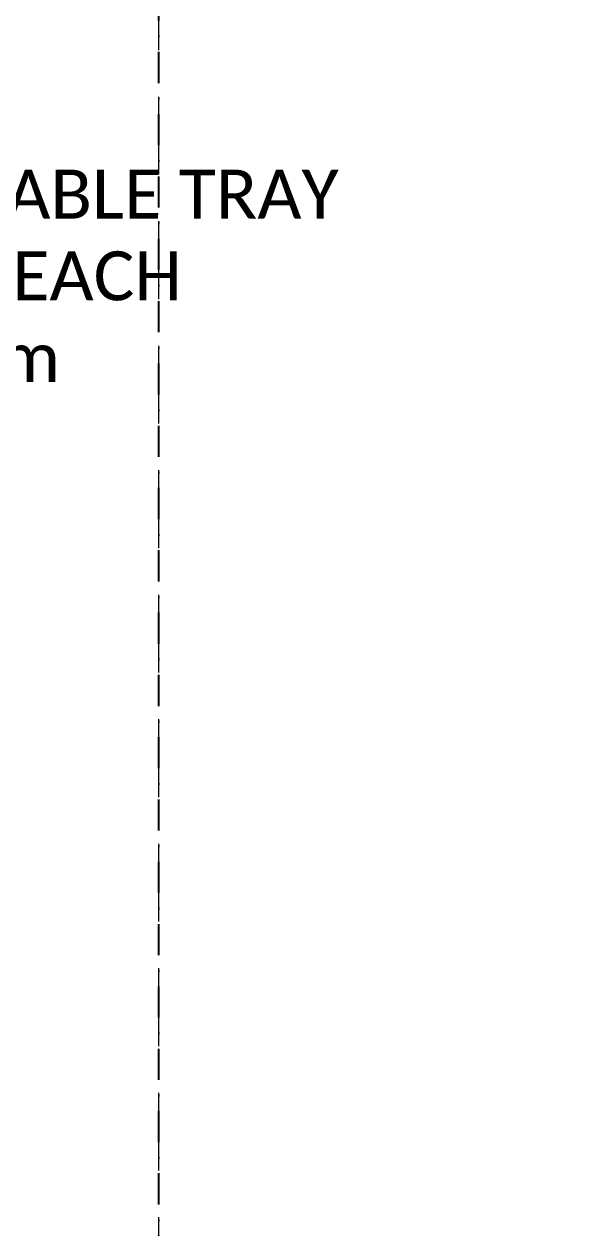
# Model space of a CAD drawing. Header units: millimetres. Extents: x 26027 to 581921, y 7230 to 233891.
# Drawn here: x 480524 to 481675, y 194083 to 196539 of the extents above; entities that cross this region are included whole.
import ezdxf
from ezdxf import colors
from ezdxf.entities.mleader import LeaderData, LeaderLine
from ezdxf.math import Vec2, Vec3

# ---------------------------------------------------------------- set-up
doc = ezdxf.new("R2010")
doc.units = ezdxf.units.MM
doc.header["$LTSCALE"] = 5
doc.linetypes.add('CENTER', pattern=[50.8, 31.75, -6.35, 6.35, -6.35])
doc.linetypes.add('DASHDOT', pattern=[25.4, 12.7, -6.35, 0, -6.35])
doc.layers.add('axes', color=9, linetype='Continuous')
doc.layers.add('E-POWR', color=7, linetype='Continuous', lineweight=9, true_color=0x4e7e3e)
doc.styles.get("Standard").update_dxf_attribs({"font": 'calibri.ttf'})

msp = doc.modelspace()

# ---------------------------------------------------------------- linework, layer by layer
at = {"layer": 'axes', "linetype": 'CENTER', "lineweight": 0}
msp.add_line((480798.8, 120285.6, 0), (480798.8, 230811.1, 0), dxfattribs=at)
at = {"layer": 'axes', "linetype": 'DASHDOT'}
msp.add_line((480798.8, 120285.6, 0), (480798.8, 230811.1, 0), dxfattribs=at)

# ---------------------------------------------------------------- leaders
at = {"layer": 'E-POWR'}
ml = msp.add_multileader_mtext('Standard', dxfattribs=at)
ml.set_content('POWER CABLE TRAY\\P2 LAYERS EACH\\P600x50mm', color=256)
ml.set_leader_properties()
ml.build(insert=Vec2(0, 0))
ml.multileader.update_dxf_attribs({"text_right_attachment_type": 6, "dogleg_length": 200, "arrow_head_size": 100})
ctx = ml.context
ctx.base_point, ctx.char_height, ctx.arrow_head_size, ctx.landing_gap_size, ctx.plane_origin = Vec3(479786, 196191.1), 100, 100, 100, Vec3(483578.1, 196076.5)
ctx.right_attachment = 6
notes = []
notes.append((ctx, [(0, (1, 1, 0), (479586, 196191.1), (1, 0), 200, [(0, [(478292.3, 195364.3)], 0, [])])]))
ctx.mtext.insert, ctx.mtext.width, ctx.mtext.flow_direction = Vec3(479886, 196241.8), 3370.454, 5
for ctx, leaders in notes:
    for number, flags, end, landing, length, lines in leaders:
        leader = LeaderData()
        leader.index, (leader.has_last_leader_line, leader.has_dogleg_vector, leader.attachment_direction) = number, flags
        leader.last_leader_point, leader.dogleg_vector, leader.dogleg_length = Vec3(end), Vec3(landing), length
        for number, points, colour, breaks in lines:
            line = LeaderLine()
            line.index, line.vertices, line.color, line.breaks = number, Vec3.list(points), colors.encode_raw_color(colour), breaks
            leader.lines.append(line)
        ctx.leaders.append(leader)

doc.saveas('drawing.dxf')
